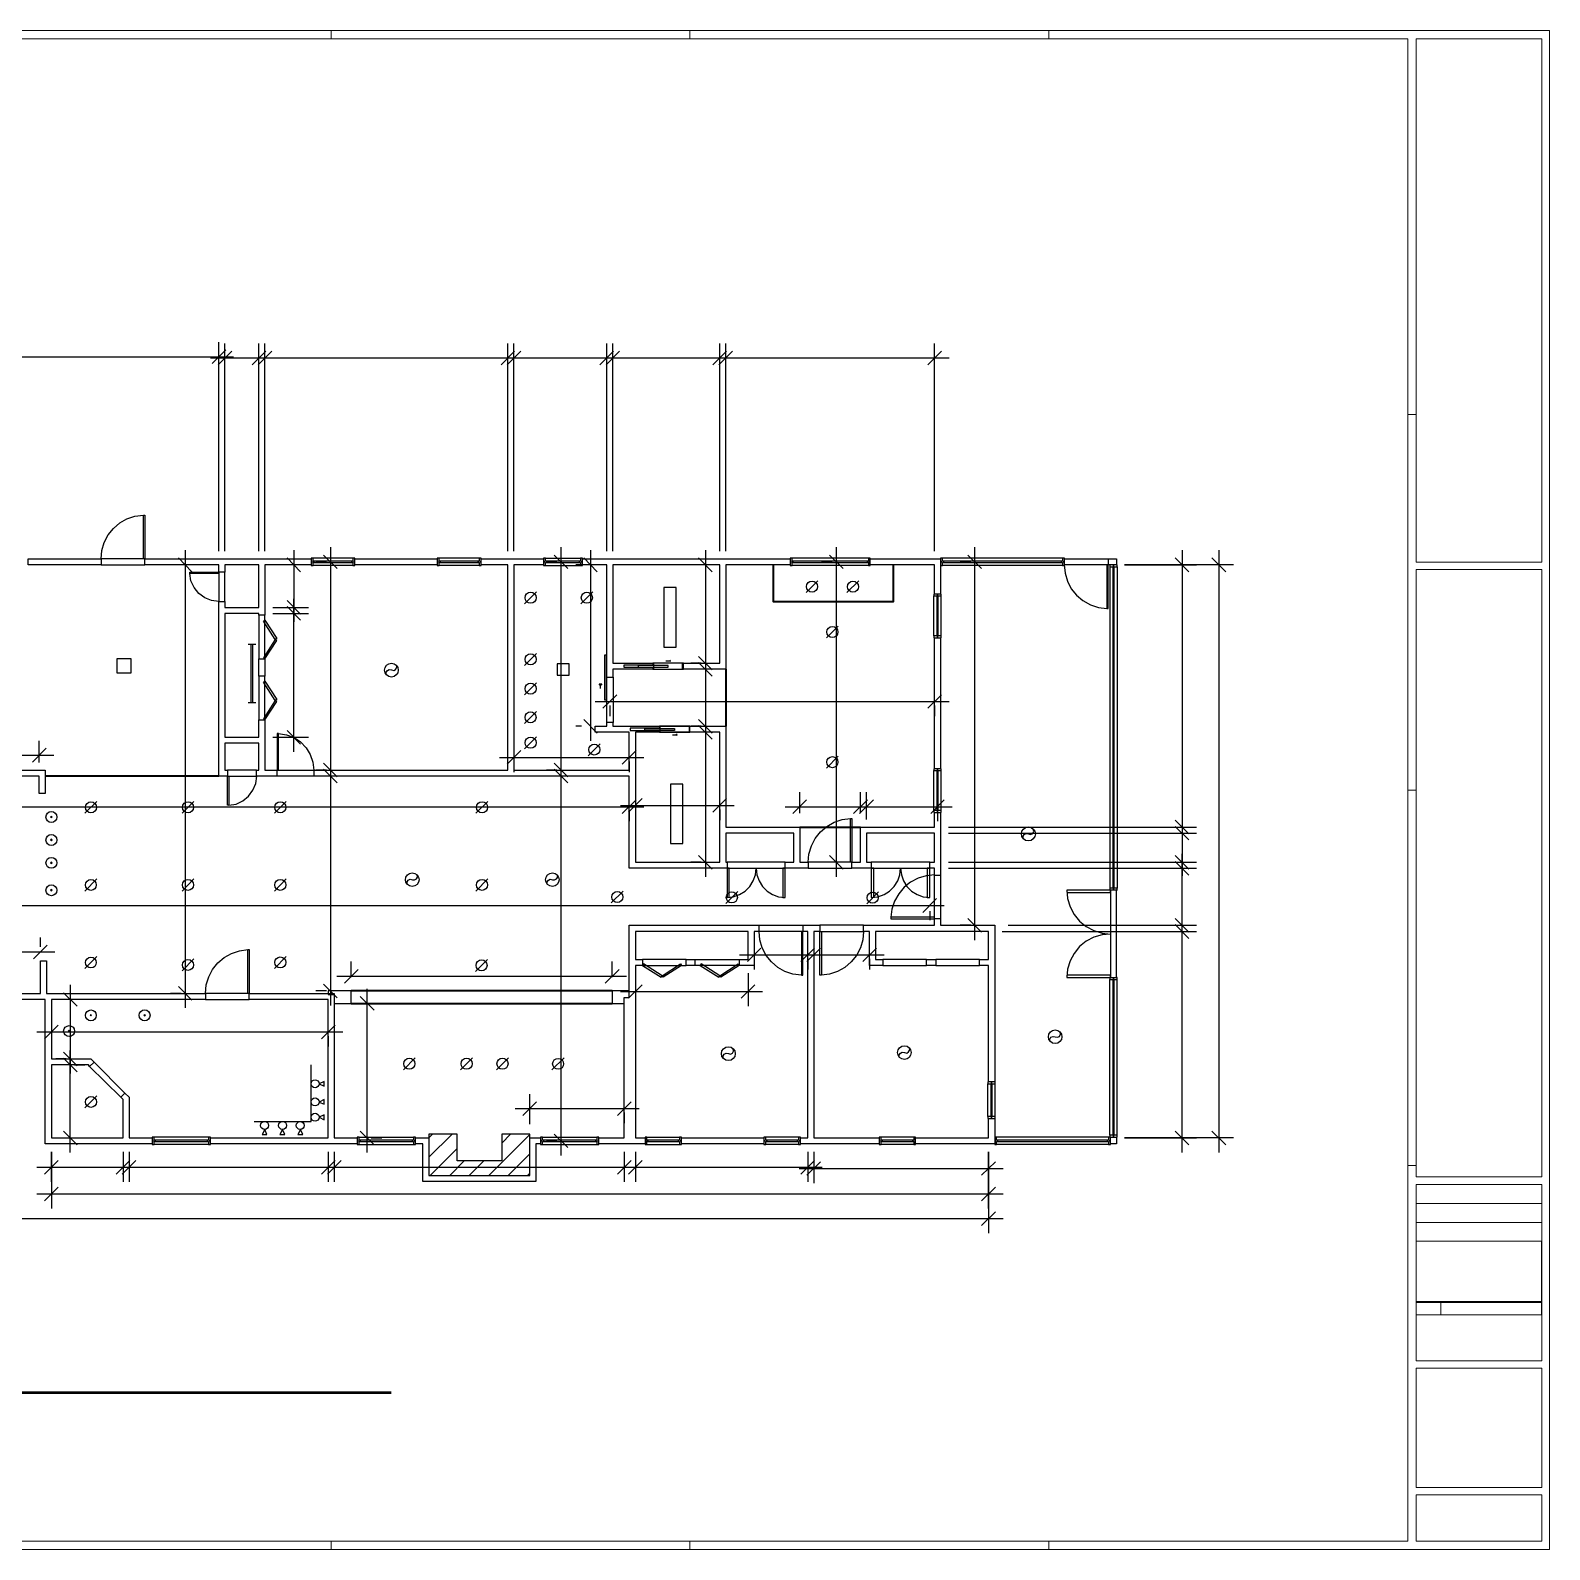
# Model space of a CAD drawing. Header units: inches. Extents: x -625442 to 34963, y -27993 to 66986.
# Drawn here: x 426 to 1652, y 5987 to 7212 of the extents above; entities that cross this region are included whole.
import ezdxf

# ---------------------------------------------------------------- set-up
doc = ezdxf.new("R2010")
doc.units = ezdxf.units.IN
doc.header["$LTSCALE"] = 0.5
doc.header["$MEASUREMENT"] = 0
doc.layers.add('P-PATTERN', color=147, linetype='Continuous')

msp = doc.modelspace()

# ---------------------------------------------------------------- linework, layer by layer
at = {"layer": 'P-PATTERN', "color": 7, "lineweight": 9}
for points in [[(-206.51056, 7212.40315), (-206.51056, 5986.51567), (1652.27606, 5986.51567), (1652.27606, 7212.40315)], [(-199.85876, 7205.55571), (-199.85876, 5993.36311), (1537.82598, 5993.36311), (1537.82598, 7205.55571)], [(1646.01554, 7205.55571), (1646.01554, 6783.3621), (1544.47778, 6783.3621), (1544.47778, 7205.55571)], [(1646.01554, 6777.49286), (1646.01554, 6287.21613), (1544.47778, 6287.21613), (1544.47778, 6777.49286)], [(1544.47778, 6281.15125), (1544.47778, 6138.92013), (1646.01554, 6138.92013), (1646.01554, 6281.15125)], [(1646.01554, 6133.0509), (1646.01554, 6036.59981), (1544.47778, 6036.59981), (1544.47778, 6133.0509)], [(1646.01554, 6030.73057), (1646.01554, 5993.36311), (1544.47778, 5993.36311), (1544.47778, 6030.73057)]]:
    msp.add_lwpolyline(points, close=True, dxfattribs=at)
for points in [[(668.98361, 7212.40315), (668.98361, 7205.55571)], [(958.53252, 7212.40315), (958.53252, 7205.55571)], [(1248.27707, 7212.40315), (1248.27707, 7205.55571)], [(1537.82598, 6902.50756), (1544.47778, 6902.50756)], [(1537.82598, 6599.45941), (1544.47778, 6599.45941)], [(1537.82598, 6296.41126), (1544.47778, 6296.41126)], [(1646.01554, 6265.6956), (1544.47778, 6265.6956)], [(1646.01554, 6250.43559), (1544.47778, 6250.43559)], [(1646.01554, 6235.37122), (1544.47778, 6235.37122), (1544.47778, 6186.46093), (1544.47778, 6175.89631), (1564.43318, 6175.89631), (1645.8199, 6175.89631), (1645.8199, 6186.46093), (1645.8199, 6235.37122), (1544.47778, 6235.37122)], [(1564.43318, 6186.46093), (1564.43318, 6175.89631)], [(668.98361, 5993.36311), (668.98361, 5986.51567)], [(958.53252, 5993.36311), (958.53252, 5986.51567)], [(1248.27707, 5993.36311), (1248.27707, 5986.51567)]]:
    msp.add_lwpolyline(points, dxfattribs=at)
at = {"layer": 'P-PATTERN', "color": 7, "lineweight": 25}
for points in [[(572.9238, 6943.59221), (583.87971, 6954.54811)], [(588.77074, 6953.5699), (577.81483, 6942.41836)], [(578.40175, 6792.16595), (578.40175, 6960.80863)], [(583.29278, 6792.16595), (583.29278, 6959.83042)], [(605.20459, 6942.41836), (616.1605, 6953.5699)], [(621.24717, 6953.5699), (610.09562, 6942.41836)], [(610.68255, 6792.16595), (610.68255, 6959.83042)], [(615.57357, 6792.16595), (615.57357, 6959.83042)], [(806.12806, 6942.41836), (817.08396, 6953.5699)], [(821.97499, 6953.5699), (811.01909, 6942.41836)], [(811.60601, 6792.16595), (811.60601, 6959.83042)], [(816.49704, 6792.16595), (816.49704, 6959.83042)], [(885.94965, 6942.41836), (896.90556, 6953.5699)], [(901.79658, 6953.5699), (890.84068, 6942.41836)], [(891.4276, 6792.16595), (891.4276, 6959.83042)], [(896.31863, 6792.16595), (896.31863, 6959.83042)], [(976.92279, 6942.41836), (988.07433, 6953.5699)], [(992.96536, 6953.5699), (981.81382, 6942.41836)], [(982.59638, 6792.16595), (982.59638, 6959.83042)], [(987.48741, 6792.16595), (987.48741, 6959.83042)], [(1150.45649, 6942.41836), (1161.4124, 6953.5699)], [(1155.93445, 6792.16595), (1155.93445, 6959.83042)], [(289.43977, 6949.07016), (590.14022, 6949.07016)], [(571.55431, 6948.09195), (622.42101, 6948.09195)], [(603.8351, 6948.09195), (823.34448, 6948.09195)], [(804.75857, 6948.09195), (903.16607, 6948.09195)], [(884.58016, 6948.09195), (994.33485, 6948.09195)], [(975.5533, 6948.09195), (1167.67292, 6948.09195)], [(483.32015, 6781.21005), (424.62781, 6781.21005), (424.62781, 6786.10107), (483.32015, 6786.10107), (483.90708, 6792.75287), (485.86349, 6799.20903), (488.99375, 6805.27391), (493.29785, 6810.55622), (498.38452, 6815.05597), (504.25376, 6818.38187), (510.70991, 6820.53392), (517.55736, 6821.31648)], [(551.20763, 6792.94852), (551.20763, 6423.57801)], [(638.85487, 6792.94852), (638.85487, 6735.03873)], [(668.39669, 6795.29621), (668.39669, 6603.76352)], [(854.45143, 6795.29621), (854.45143, 6603.76352)], [(878.31965, 6792.94852), (878.31965, 6639.17457)], [(971.05355, 6792.94852), (971.05355, 6690.04127)], [(1076.50414, 6795.29621), (1076.50414, 6529.41988)], [(1188.21524, 6795.29621), (1188.21524, 6478.35754)], [(1355.68407, 6792.94852), (1355.68407, 6557.78785)], [(1385.42152, 6792.94852), (1385.42152, 6306.97588)], [(518.7312, 6786.10107), (652.94103, 6786.10107), (652.94103, 6781.21005), (615.57357, 6781.21005), (615.57357, 6740.51669)], [(578.40175, 6775.34081), (578.40175, 6781.21005), (518.7312, 6781.21005)], [(548.07738, 6781.21005), (539.46916, 6781.21005)], [(556.68559, 6775.53645), (545.72968, 6786.688)], [(583.29278, 6751.66823), (583.29278, 6746.7772), (610.68255, 6746.7772), (610.68255, 6781.21005), (583.29278, 6781.21005), (583.29278, 6775.34081)], [(626.52948, 6645.0438), (632.98564, 6644.0656), (639.05051, 6641.7179), (644.33282, 6638.19636), (648.83257, 6633.50097), (652.15847, 6628.02302), (654.11488, 6621.95815), (654.89745, 6615.50199), (811.60601, 6615.50199), (811.60601, 6781.21005), (790.08548, 6781.21005), (790.08548, 6786.10107), (840.36526, 6786.10107), (840.36526, 6781.21005), (816.49704, 6781.21005), (816.49704, 6615.50199), (909.42659, 6615.50199), (909.42659, 6646.02201), (882.03683, 6646.02201), (882.03683, 6650.91304), (891.4276, 6650.91304), (891.4276, 6654.04329)], [(635.52897, 6781.21005), (627.1164, 6781.21005)], [(644.33282, 6775.53645), (633.37692, 6786.688)], [(653.7236, 6782.97082), (653.7236, 6784.14466)], [(686.59131, 6786.49236), (686.59131, 6784.14466), (685.80875, 6784.14466), (685.80875, 6782.97082), (686.59131, 6782.97082), (686.59131, 6780.62312), (688.15644, 6780.62312), (688.15644, 6786.49236), (686.59131, 6786.49236), (654.50616, 6786.49236)], [(686.59131, 6780.62312), (654.50616, 6780.62312)], [(665.26643, 6783.55774), (656.65822, 6783.55774)], [(673.87464, 6778.07979), (662.91873, 6789.03569)], [(687.37388, 6784.14466), (687.37388, 6782.97082)], [(755.457, 6782.97082), (755.457, 6784.14466)], [(788.52036, 6786.49236), (788.52036, 6784.14466), (787.73779, 6784.14466), (787.73779, 6782.97082), (788.52036, 6782.97082), (788.52036, 6780.62312), (790.08548, 6780.62312), (790.08548, 6786.49236), (788.52036, 6786.49236), (756.23956, 6786.49236)], [(788.52036, 6780.62312), (756.23956, 6780.62312)], [(789.30292, 6784.14466), (789.30292, 6782.97082)], [(841.93039, 6780.62312), (841.93039, 6782.97082), (842.71296, 6782.97082), (842.71296, 6784.14466), (841.93039, 6784.14466), (841.93039, 6786.49236), (840.36526, 6786.49236), (840.36526, 6780.62312), (841.93039, 6780.62312), (870.29836, 6780.62312)], [(841.14783, 6782.97082), (841.14783, 6784.14466)], [(841.93039, 6786.49236), (870.29836, 6786.49236)], [(851.12553, 6783.55774), (842.71296, 6783.55774)], [(859.92938, 6778.07979), (848.97347, 6789.03569)], [(874.99375, 6781.21005), (866.58118, 6781.21005)], [(871.08092, 6784.14466), (871.08092, 6782.97082)], [(891.4276, 6690.43255), (891.4276, 6781.21005), (871.86349, 6781.21005), (871.86349, 6786.10107), (1039.33232, 6786.10107), (1039.33232, 6781.21005), (987.48741, 6781.21005), (987.48741, 6696.88871), (953.25021, 6696.88871), (953.25021, 6701.77974), (982.59638, 6701.77974), (982.59638, 6781.21005), (896.31863, 6781.21005), (896.31863, 6701.77974), (928.59942, 6701.77974), (928.59942, 6700.21461), (905.12248, 6700.21461), (905.12248, 6698.45384), (928.59942, 6698.45384), (928.59942, 6696.88871), (896.31863, 6696.88871), (896.31863, 6690.43255)], [(883.7976, 6775.53645), (872.84169, 6786.688)], [(967.72765, 6781.21005), (959.31508, 6781.21005)], [(976.53151, 6775.53645), (965.5756, 6786.688)], [(1040.11488, 6782.97082), (1040.11488, 6784.14466)], [(1102.52441, 6786.49236), (1102.52441, 6784.14466), (1101.74185, 6784.14466), (1101.74185, 6782.97082), (1102.52441, 6782.97082), (1102.52441, 6780.62312), (1103.8939, 6780.62312), (1103.8939, 6786.49236), (1102.52441, 6786.49236), (1040.89745, 6786.49236)], [(1102.52441, 6780.62312), (1040.89745, 6780.62312)], [(1073.37388, 6783.55774), (1064.76567, 6783.55774)], [(1082.17773, 6778.07979), (1071.02618, 6789.03569)], [(1103.11133, 6784.14466), (1103.11133, 6782.97082)], [(1161.60804, 6782.97082), (1161.60804, 6784.14466)], [(1260.79811, 6786.10107), (1260.79811, 6786.49236), (1259.23298, 6786.49236), (1162.3906, 6786.49236)], [(1259.23298, 6780.62312), (1162.3906, 6780.62312)], [(1185.08498, 6783.55774), (1176.47677, 6783.55774)], [(1193.69319, 6778.07979), (1182.73728, 6789.03569)], [(1259.23298, 6786.49236), (1259.23298, 6784.14466), (1258.45041, 6784.14466), (1258.45041, 6782.97082), (1259.23298, 6782.97082), (1259.23298, 6780.62312), (1260.79811, 6780.62312), (1260.79811, 6781.21005)], [(1260.01554, 6784.14466), (1260.01554, 6782.97082)], [(1260.60246, 6781.21005), (1261.38503, 6774.36261), (1263.1458, 6767.90645), (1266.27606, 6761.84157), (1270.58016, 6756.55926), (1275.66683, 6752.25515), (1281.73171, 6748.92926), (1288.18787, 6746.7772), (1294.83967, 6745.799)], [(1296.01351, 6786.10107), (1302.86095, 6786.10107), (1302.86095, 6781.21005), (1296.01351, 6781.21005)], [(1297.383, 6779.64492), (1299.7307, 6779.64492), (1299.7307, 6778.86235), (1300.90454, 6778.86235), (1300.90454, 6779.64492), (1303.25224, 6779.64492), (1303.25224, 6781.21005), (1297.383, 6781.21005), (1297.383, 6779.64492), (1297.383, 6520.22474)], [(1299.7307, 6780.42748), (1300.90454, 6780.42748)], [(1397.15999, 6781.21005), (1309.12147, 6781.21005), (1367.42254, 6781.21005)], [(1361.16202, 6775.53645), (1350.20611, 6786.688)], [(1390.89947, 6775.53645), (1379.74793, 6786.688)], [(585.24919, 6610.61096), (578.40175, 6610.61096), (578.40175, 6751.66823), (572.53252, 6752.4508), (567.05457, 6754.60285), (562.16354, 6758.12439), (558.44636, 6762.81978), (555.90302, 6768.29773), (554.92482, 6774.16696)], [(1052.24463, 6758.71131), (1061.83105, 6768.29773)], [(1085.11235, 6758.71131), (1094.89441, 6768.29773)], [(1303.25224, 6779.64492), (1303.25224, 6520.22474)], [(825.10525, 6749.71182), (834.69167, 6759.49388)], [(870.494, 6749.71182), (880.08042, 6759.49388)], [(1161.21676, 6723.88719), (1158.86906, 6723.88719), (1158.86906, 6724.66975), (1157.69522, 6724.66975), (1157.69522, 6723.88719), (1155.34752, 6723.88719), (1155.34752, 6722.32206), (1161.21676, 6722.32206), (1161.21676, 6723.88719), (1161.21676, 6756.16798)], [(1155.34752, 6723.88719), (1155.34752, 6756.16798)], [(1157.69522, 6756.95054), (1158.86906, 6756.95054)], [(621.83409, 6746.7772), (650.59334, 6746.7772)], [(633.37692, 6752.4508), (644.33282, 6741.29925)], [(644.33282, 6736.40822), (633.37692, 6747.55977)], [(638.85487, 6630.37071), (638.85487, 6753.62464)], [(610.68255, 6740.51669), (610.68255, 6741.88617), (583.29278, 6741.88617), (583.29278, 6642.10918), (610.68255, 6642.10918), (610.68255, 6655.99971)], [(621.83409, 6741.88617), (650.59334, 6741.88617)], [(1068.67849, 6722.12642), (1078.26491, 6731.71283)], [(1158.86906, 6723.10462), (1157.69522, 6723.10462)], [(602.07433, 6717.23539), (608.33485, 6717.23539)], [(604.42203, 6670.08587), (604.42203, 6717.23539)], [(605.79152, 6670.08587), (605.79152, 6717.23539)], [(825.10525, 6700.01897), (834.69167, 6709.60538)], [(965.5756, 6707.25769), (976.53151, 6696.30178)], [(971.05355, 6708.62718), (971.05355, 6639.17457)], [(610.68255, 6691.21511), (610.68255, 6705.30128)], [(615.57357, 6705.30128), (615.57357, 6691.21511)], [(713.39415, 6692.78024), (713.39415, 6694.54101), (714.37236, 6695.9105), (715.93749, 6696.69307), (717.69826, 6696.30178), (719.45903, 6695.9105), (721.02416, 6696.69307), (722.00236, 6698.45384), (721.61108, 6700.21461)], [(953.25021, 6701.77974), (928.59942, 6701.77974)], [(928.59942, 6696.88871), (953.25021, 6696.88871)], [(939.16405, 6703.73615), (942.88123, 6703.73615)], [(942.2943, 6704.32307), (942.88123, 6703.73615), (942.2943, 6703.14922)], [(967.72765, 6701.77974), (959.31508, 6701.77974)], [(967.72765, 6696.88871), (959.31508, 6696.88871)], [(976.53151, 6691.41076), (965.5756, 6702.36666)], [(825.10525, 6676.34639), (834.69167, 6685.9328)], [(885.36273, 6684.17203), (886.34093, 6685.34588), (887.51478, 6684.17203)], [(886.34093, 6681.43306), (886.34093, 6685.34588)], [(301.17824, 6673.80305), (301.17824, 6615.50199), (438.32269, 6615.50199), (438.32269, 6596.5248), (433.43166, 6596.5248), (433.43166, 6610.61096), (301.17824, 6610.61096), (301.17824, 6502.03012)], [(602.07433, 6670.08587), (608.33485, 6670.08587)], [(882.03683, 6670.86843), (1167.67292, 6670.86843)], [(899.44889, 6676.34639), (888.29734, 6665.39048)], [(1150.45649, 6665.39048), (1161.4124, 6676.34639)], [(825.10525, 6653.06509), (834.69167, 6662.84715)], [(893.7753, 6667.54253), (893.7753, 6659.12996)], [(971.05355, 6657.76048), (971.05355, 6529.41988)], [(1155.93445, 6667.54253), (1155.93445, 6659.12996)], [(615.57357, 6655.99971), (615.57357, 6615.50199), (625.35563, 6615.50199)], [(633.37692, 6647.58714), (644.33282, 6636.43559)], [(871.08092, 6650.91304), (866.58118, 6650.91304)], [(872.84169, 6656.39099), (883.7976, 6645.43508)], [(896.31863, 6654.04329), (896.31863, 6650.91304), (933.88173, 6650.91304), (933.88173, 6649.34791), (910.4048, 6649.34791), (910.4048, 6647.3915), (933.88173, 6647.3915), (933.88173, 6646.02201), (914.51326, 6646.02201), (914.51326, 6541.15835), (982.59638, 6541.15835), (982.59638, 6646.02201), (958.53252, 6646.02201), (958.53252, 6650.91304), (987.48741, 6650.91304), (987.48741, 6569.52632), (1047.15796, 6569.52632), (1047.15796, 6541.15835), (1054.0054, 6541.15835), (1054.59233, 6547.81015), (1056.54874, 6554.46195), (1059.679, 6560.33118), (1063.9831, 6565.61349), (1069.06977, 6570.11324), (1074.93901, 6573.43914), (1081.39517, 6575.59119), (1088.04696, 6576.37376)], [(958.53252, 6650.91304), (933.88173, 6650.91304)], [(933.88173, 6646.02201), (958.53252, 6646.02201)], [(967.72765, 6650.91304), (959.31508, 6650.91304)], [(967.72765, 6646.02201), (959.31508, 6646.02201)], [(965.5756, 6656.39099), (976.53151, 6645.43508)], [(976.53151, 6640.34841), (965.5756, 6651.49996)], [(427.95371, 6621.95815), (438.90961, 6633.10969)], [(433.43166, 6621.7625), (433.43166, 6639.17457)], [(608.72613, 6615.50199), (610.68255, 6615.50199), (610.68255, 6637.21816), (583.29278, 6637.21816), (583.29278, 6615.50199), (585.24919, 6615.50199)], [(621.83409, 6642.10918), (650.59334, 6642.10918)], [(825.10525, 6632.71841), (834.69167, 6642.30483)], [(876.36323, 6627.04482), (886.14529, 6636.82687)], [(944.44636, 6644.0656), (948.16354, 6644.0656)], [(947.57662, 6643.47867), (948.16354, 6644.0656), (947.57662, 6644.65252)], [(289.43977, 6627.4361), (445.17013, 6627.4361)], [(662.91873, 6621.17558), (673.87464, 6610.02403)], [(668.39669, 6622.34943), (668.39669, 6425.53443)], [(804.75857, 6625.67533), (921.3607, 6625.67533)], [(821.97499, 6631.34892), (811.01909, 6620.19737)], [(816.49704, 6622.54507), (816.49704, 6613.93686)], [(848.97347, 6621.17558), (859.92938, 6610.02403)], [(854.45143, 6622.34943), (854.45143, 6304.62819)], [(903.94864, 6620.19737), (915.10018, 6631.34892)], [(909.42659, 6622.54507), (909.42659, 6613.93686)], [(1068.67849, 6617.06712), (1078.26491, 6626.65353)], [(586.42304, 6587.13402), (592.29228, 6588.11223), (597.77023, 6590.65556), (602.26998, 6594.37274), (605.79152, 6599.26377), (608.13921, 6604.74172), (608.92177, 6610.61096)], [(625.35563, 6610.61096), (608.72613, 6610.61096)], [(988.46562, 6536.26732), (909.42659, 6536.26732), (909.42659, 6610.61096), (654.89745, 6610.61096)], [(665.26643, 6615.50199), (656.65822, 6615.50199)], [(665.26643, 6610.61096), (656.65822, 6610.61096)], [(673.87464, 6605.13301), (662.91873, 6616.28455)], [(851.12553, 6615.50199), (842.71296, 6615.50199)], [(851.12553, 6610.61096), (842.71296, 6610.61096)], [(859.92938, 6605.13301), (848.97347, 6616.28455)], [(1161.21676, 6582.82991), (1158.86906, 6582.82991), (1158.86906, 6583.61248), (1157.69522, 6583.61248), (1157.69522, 6582.82991), (1155.34752, 6582.82991), (1155.34752, 6581.26478), (1161.21676, 6581.26478), (1161.21676, 6582.82991), (1161.21676, 6615.1107)], [(1155.34752, 6582.82991), (1155.34752, 6615.1107)], [(1157.69522, 6615.69763), (1158.86906, 6615.69763)], [(1047.15796, 6580.67786), (1047.15796, 6597.69864)], [(1096.06825, 6580.67786), (1096.06825, 6597.69864)], [(1100.95928, 6575.78683), (1100.95928, 6597.69864)], [(289.43977, 6585.96017), (921.3607, 6585.96017)], [(470.2122, 6580.67786), (479.99425, 6590.26428)], [(548.6643, 6580.67786), (558.25072, 6590.26428)], [(623.20358, 6580.67786), (632.79, 6590.26428)], [(785.78138, 6580.67786), (795.56344, 6590.26428)], [(902.57915, 6586.93838), (994.33485, 6586.93838)], [(903.94864, 6580.48222), (915.10018, 6591.63377)], [(919.99121, 6592.61197), (908.83967, 6581.46043)], [(914.51326, 6583.80812), (914.51326, 6575.19991)], [(976.92279, 6581.46043), (988.07433, 6592.61197)], [(982.59638, 6583.80812), (982.59638, 6575.19991)], [(1035.41949, 6585.96017), (1107.80672, 6585.96017)], [(1052.63592, 6591.63377), (1041.68001, 6580.48222)], [(1089.22081, 6585.96017), (1170.02061, 6585.96017)], [(1090.5903, 6580.48222), (1101.74185, 6591.63377)], [(1106.63287, 6591.63377), (1095.48133, 6580.48222)], [(1152.80419, 6580.48222), (1163.76009, 6591.63377)], [(909.42659, 6582.82991), (909.42659, 6574.2217)], [(1089.22081, 6541.15835), (1096.06825, 6541.15835), (1096.06825, 6569.52632), (1155.93445, 6569.52632), (1155.93445, 6581.26478), (1160.82547, 6581.26478), (1160.82547, 6530.78937)], [(1158.86906, 6582.04735), (1157.69522, 6582.04735)], [(1158.28214, 6582.82991), (1158.28214, 6574.2217)], [(1350.20611, 6575.00427), (1361.16202, 6564.04836)], [(1355.68407, 6575.59119), (1355.68407, 6564.63529), (1355.68407, 6541.15835), (1355.68407, 6530.20244)], [(1035.41949, 6541.15835), (1042.26693, 6541.15835), (1042.26693, 6564.63529), (987.48741, 6564.63529), (987.48741, 6541.15835), (988.46562, 6541.15835)], [(1152.02162, 6541.15835), (1155.93445, 6541.15835), (1155.93445, 6564.63529), (1100.95928, 6564.63529), (1100.95928, 6541.15835), (1104.8721, 6541.15835)], [(1167.08599, 6569.52632), (1367.42254, 6569.52632)], [(1167.08599, 6564.63529), (1367.42254, 6564.63529)], [(1227.34347, 6560.52682), (1227.34347, 6562.28759), (1228.32167, 6563.65708), (1229.8868, 6564.43965), (1231.64757, 6564.04836), (1233.40834, 6563.65708), (1235.16911, 6564.43965), (1235.95168, 6566.20042), (1235.5604, 6567.96119)], [(1350.20611, 6570.11324), (1361.16202, 6559.15733)], [(1355.68407, 6478.35754), (1355.68407, 6548.00579)], [(967.72765, 6541.15835), (959.31508, 6541.15835)], [(965.5756, 6546.6363), (976.53151, 6535.6804)], [(990.22639, 6512.79038), (990.22639, 6536.26732), (988.46562, 6536.26732), (988.46562, 6512.79038), (993.55229, 6513.3773), (998.63896, 6515.13807), (1003.1387, 6517.87705), (1006.85589, 6521.59423), (1009.59486, 6526.09398), (1011.35563, 6530.98501), (1011.94256, 6536.26732), (1012.52948, 6530.98501), (1014.29025, 6526.09398), (1017.02923, 6521.59423), (1020.74641, 6517.87705), (1025.24615, 6515.13807), (1030.13718, 6513.3773), (1035.41949, 6512.79038)], [(1054.0054, 6536.26732), (1035.41949, 6536.26732)], [(1073.37388, 6541.15835), (1064.76567, 6541.15835)], [(1071.02618, 6546.6363), (1082.17773, 6535.6804)], [(1104.8721, 6536.26732), (1089.22081, 6536.26732)], [(1106.82852, 6512.79038), (1106.82852, 6536.26732), (1104.8721, 6536.26732), (1104.8721, 6512.79038), (1110.15442, 6513.3773), (1115.24109, 6515.13807), (1119.54519, 6517.87705), (1123.26237, 6521.59423), (1126.19699, 6526.09398), (1127.95776, 6530.98501), (1128.54468, 6536.26732), (1129.13161, 6530.98501), (1130.89238, 6526.09398), (1133.63135, 6521.59423), (1137.34854, 6517.87705), (1141.84828, 6515.13807), (1146.73931, 6513.3773), (1152.02162, 6512.79038)], [(1155.93445, 6530.78937), (1155.93445, 6536.26732), (1152.02162, 6536.26732)], [(1167.08599, 6541.15835), (1367.42254, 6541.15835)], [(1167.08599, 6536.26732), (1367.42254, 6536.26732)], [(1361.16202, 6535.6804), (1350.20611, 6546.6363)], [(1361.16202, 6530.78937), (1350.20611, 6541.74527)], [(470.2122, 6517.87705), (479.99425, 6527.65911)], [(548.6643, 6517.87705), (558.25072, 6527.65911)], [(623.20358, 6517.87705), (632.79, 6527.65911)], [(730.21929, 6523.55064), (730.21929, 6525.31141), (731.1975, 6526.6809), (732.76263, 6527.46347), (734.5234, 6527.07218), (736.28417, 6526.87654), (737.8493, 6527.65911), (738.63186, 6529.22424), (738.43622, 6530.98501)], [(785.78138, 6517.87705), (795.56344, 6527.65911)], [(843.29988, 6523.55064), (843.29988, 6525.31141), (844.27808, 6526.6809), (845.84321, 6527.46347), (847.60398, 6527.07218), (849.36476, 6526.87654), (850.92988, 6527.65911), (851.90809, 6529.22424), (851.51681, 6530.98501)], [(1155.93445, 6530.98501), (1149.08701, 6530.20244), (1142.63085, 6528.24603), (1136.56597, 6525.11577), (1131.28366, 6521.00731), (1126.97955, 6515.725), (1123.65366, 6509.85576), (1121.5016, 6503.3996), (1120.5234, 6496.74781)], [(894.94914, 6508.29063), (904.7312, 6517.87705)], [(987.48741, 6507.89935), (997.07383, 6517.68141)], [(1101.15492, 6507.70371), (1110.74134, 6517.29013)], [(1146.54367, 6500.66063), (1157.49958, 6511.81217)], [(1262.75452, 6516.7032), (1297.96992, 6516.7032), (1297.96992, 6518.65962), (1262.75452, 6518.65962), (1263.34144, 6511.81217), (1265.29785, 6505.16038), (1268.62375, 6499.0955), (1272.92786, 6493.61755), (1278.40581, 6489.31344), (1284.47069, 6485.98754), (1291.12248, 6484.03113), (1297.96992, 6483.24857), (1291.12248, 6482.66164), (1284.47069, 6480.70523), (1278.40581, 6477.37933), (1272.92786, 6473.07523), (1268.62375, 6467.59727), (1265.29785, 6461.5324), (1263.34144, 6454.8806), (1262.75452, 6448.03316)], [(1302.86095, 6518.65962), (1303.25224, 6518.65962), (1303.25224, 6520.22474), (1300.90454, 6520.22474), (1300.90454, 6521.00731), (1299.7307, 6521.00731), (1299.7307, 6520.22474), (1297.383, 6520.22474), (1297.383, 6518.65962), (1297.96992, 6518.65962)], [(1300.90454, 6519.44218), (1299.7307, 6519.44218)], [(289.43977, 6506.13858), (1163.76009, 6506.13858)], [(1152.02162, 6501.63883), (1152.02162, 6494.40011)], [(920.38249, 6457.81522), (914.51326, 6457.81522), (914.51326, 6318.71435), (922.33891, 6318.71435), (922.33891, 6313.82333), (884.97145, 6313.82333), (884.97145, 6318.71435), (905.51377, 6318.71435), (905.51377, 6431.99058), (909.42659, 6431.99058), (909.42659, 6490.29165), (1014.29025, 6490.29165)], [(1049.7013, 6490.29165), (1063.39618, 6490.29165)], [(1098.61159, 6490.29165), (1155.93445, 6490.29165), (1155.93445, 6495.57396)], [(1160.82547, 6495.57396), (1160.82547, 6490.29165), (1204.45345, 6490.29165), (1204.45345, 6363.90746), (1199.56242, 6363.90746), (1199.56242, 6457.81522), (1192.12806, 6457.81522)], [(1185.08498, 6490.29165), (1176.47677, 6490.29165)], [(1182.73728, 6495.7696), (1193.69319, 6484.61805)], [(1215.40936, 6490.29165), (1367.42254, 6490.29165)], [(1350.20611, 6495.7696), (1361.16202, 6484.61805)], [(1361.16202, 6479.72703), (1350.20611, 6490.87857)], [(1355.68407, 6306.97588), (1355.68407, 6497.13909)], [(428.93191, 6463.29317), (439.88782, 6474.24907)], [(434.40986, 6472.87958), (434.40986, 6480.50959)], [(998.24767, 6462.70624), (1005.4864, 6462.70624), (1005.4864, 6485.20498), (914.51326, 6485.20498), (914.51326, 6462.70624), (920.38249, 6462.70624)], [(1048.52745, 6449.98957), (1041.68001, 6450.77213), (1035.22385, 6452.92419), (1029.35462, 6456.25009), (1024.26795, 6460.74983), (1019.96384, 6466.03214), (1016.83358, 6472.09702), (1014.87717, 6478.55318), (1014.29025, 6485.20498), (1010.37743, 6485.20498), (1010.37743, 6457.81522), (998.24767, 6457.81522)], [(1063.39618, 6485.20498), (1058.50515, 6485.20498), (1058.50515, 6318.71435), (1111.32826, 6318.71435), (1111.32826, 6313.82333), (1047.74489, 6313.82333), (1047.74489, 6318.71435), (1053.61412, 6318.71435), (1053.61412, 6485.20498), (1049.7013, 6485.20498)], [(1114.26288, 6457.81522), (1103.50262, 6457.81522), (1103.50262, 6485.20498), (1098.61159, 6485.20498), (1098.02466, 6478.55318), (1096.06825, 6472.09702), (1092.93799, 6466.03214), (1088.63389, 6460.74983), (1083.54722, 6456.25009), (1077.67798, 6452.92419), (1071.22183, 6450.77213), (1064.57003, 6449.98957)], [(1192.12806, 6462.70624), (1199.56242, 6462.70624), (1199.56242, 6485.20498), (1108.39365, 6485.20498), (1108.39365, 6462.70624), (1114.26288, 6462.70624)], [(1210.51833, 6485.20498), (1367.42254, 6485.20498)], [(289.43977, 6468.77112), (446.14833, 6468.77112)], [(502.49299, 6354.90797), (506.01453, 6351.58207), (506.01453, 6318.71435), (524.60044, 6318.71435), (524.60044, 6313.82333), (438.32269, 6313.82333), (438.32269, 6430.42545), (367.89187, 6430.42545), (367.89187, 6435.31648), (434.40986, 6435.31648), (434.40986, 6461.72804), (439.30089, 6461.72804), (439.30089, 6435.31648), (567.64149, 6435.31648), (568.22841, 6442.16392), (570.18483, 6448.62008), (573.31508, 6454.68496), (577.42355, 6459.96727), (582.70586, 6464.27137), (588.57509, 6467.59727), (595.03125, 6469.74933), (601.68305, 6470.72753)], [(470.2122, 6455.46752), (479.99425, 6465.05394)], [(548.6643, 6453.51111), (558.25072, 6463.09753)], [(623.20358, 6455.46752), (632.79, 6465.05394)], [(685.22183, 6448.42444), (685.22183, 6460.94547)], [(785.3901, 6452.92419), (795.17215, 6462.70624)], [(895.73171, 6448.42444), (895.73171, 6460.94547)], [(955.5979, 6462.70624), (962.83663, 6462.70624)], [(998.63896, 6466.42343), (1065.35259, 6466.42343)], [(1015.85538, 6471.90138), (1004.89947, 6460.94547)], [(1010.37743, 6463.29317), (1010.37743, 6454.68496)], [(1046.76668, 6466.42343), (1115.24109, 6466.42343)], [(1047.94053, 6460.94547), (1059.09207, 6471.90138)], [(1063.9831, 6471.90138), (1052.83156, 6460.94547)], [(1053.61412, 6463.29317), (1053.61412, 6454.68496)], [(1058.50515, 6463.29317), (1058.50515, 6454.68496)], [(1098.02466, 6460.94547), (1108.98057, 6471.90138)], [(1103.50262, 6463.29317), (1103.50262, 6454.68496)], [(1149.47829, 6462.70624), (1156.91265, 6462.70624)], [(673.48336, 6449.207), (907.47018, 6449.207)], [(690.69978, 6454.68496), (679.74387, 6443.53341)], [(890.25376, 6443.53341), (901.4053, 6454.68496)], [(962.83663, 6457.81522), (955.5979, 6457.81522)], [(1005.4864, 6451.75034), (1005.4864, 6425.14314)], [(1156.91265, 6457.81522), (1149.47829, 6457.81522)], [(458.47373, 6442.16392), (458.47373, 6370.7549)], [(545.72968, 6440.79444), (556.68559, 6429.83853)], [(665.26643, 6437.27289), (656.65822, 6437.27289)], [(662.91873, 6442.75085), (673.87464, 6431.79494)], [(698.13414, 6306.97588), (698.13414, 6439.03366)], [(902.57915, 6436.88161), (1017.22487, 6436.88161)], [(919.99121, 6442.35956), (908.83967, 6431.40366)], [(1000.00844, 6431.40366), (1010.96435, 6442.35956)], [(1297.96992, 6448.03316), (1297.383, 6448.03316), (1297.383, 6446.46803), (1299.7307, 6446.46803), (1299.7307, 6445.68546), (1300.90454, 6445.68546), (1300.90454, 6446.46803), (1303.25224, 6446.46803), (1303.25224, 6448.03316), (1302.86095, 6448.03316)], [(1303.25224, 6320.86641), (1300.90454, 6320.86641), (1300.90454, 6321.64897), (1299.7307, 6321.64897), (1299.7307, 6320.86641), (1297.383, 6320.86641), (1297.383, 6319.30128), (1303.25224, 6319.30128), (1303.25224, 6320.86641), (1303.25224, 6446.46803)], [(1297.383, 6320.86641), (1297.383, 6446.46803)], [(1299.7307, 6447.25059), (1300.90454, 6447.25059)], [(567.64149, 6430.42545), (443.21372, 6430.42545), (443.21372, 6382.49337), (475.10322, 6382.49337), (477.64656, 6379.95004)], [(455.14783, 6430.42545), (446.73526, 6430.42545)], [(463.95168, 6424.9475), (452.99577, 6435.90341)], [(548.07738, 6435.31648), (539.46916, 6435.31648)], [(602.8569, 6435.31648), (671.52694, 6435.31648), (671.52694, 6318.71435), (690.11285, 6318.71435), (690.11285, 6313.82333), (571.55431, 6313.82333), (571.55431, 6318.71435), (666.63592, 6318.71435), (666.63592, 6430.42545), (602.8569, 6430.42545)], [(703.61209, 6421.81724), (692.46055, 6432.77315)], [(696.37337, 6427.2952), (709.87261, 6427.2952)], [(914.51326, 6433.55571), (914.51326, 6425.14314)], [(431.47525, 6404.20954), (678.37439, 6404.20954)], [(448.69167, 6409.68749), (437.73576, 6398.73159)], [(443.21372, 6400.88364), (443.21372, 6392.47107)], [(661.15796, 6398.73159), (672.11387, 6409.68749)], [(666.63592, 6400.88364), (666.63592, 6392.47107)], [(1249.05964, 6396.77518), (1249.05964, 6398.53595), (1249.8422, 6399.90543), (1251.60297, 6400.688), (1253.1681, 6400.29672), (1255.12451, 6399.90543), (1256.68964, 6400.688), (1257.47221, 6402.44877), (1257.27656, 6404.20954)], [(452.99577, 6387.97132), (463.95168, 6377.01542)], [(458.47373, 6306.97588), (458.47373, 6389.34081)], [(985.33536, 6383.08029), (985.33536, 6384.84106), (986.11792, 6386.40619), (987.87869, 6386.99312), (989.63946, 6386.79748), (991.40023, 6386.40619), (992.96536, 6387.18876), (993.74793, 6388.75389), (993.55229, 6390.7103)], [(1127.37084, 6384.0585), (1127.37084, 6385.81927), (1128.34904, 6387.18876), (1129.91417, 6387.97132), (1131.67494, 6387.58004), (1133.43571, 6387.18876), (1135.00084, 6388.16696), (1135.97905, 6389.73209), (1135.58777, 6391.49286)], [(474.12502, 6376.42849), (473.14681, 6377.60234), (443.21372, 6377.60234), (443.21372, 6318.71435), (501.1235, 6318.71435), (501.1235, 6349.62566), (499.16709, 6351.58207)], [(455.14783, 6382.49337), (446.73526, 6382.49337)], [(463.95168, 6372.12439), (452.99577, 6383.08029)], [(461.79963, 6377.60234), (470.2122, 6377.60234)], [(606.76972, 6332.01795), (652.74539, 6332.01795), (652.74539, 6377.60234)], [(727.28467, 6373.68952), (736.87109, 6383.27594)], [(773.45599, 6373.68952), (783.0424, 6383.27594)], [(802.41088, 6373.68952), (811.99729, 6383.27594)], [(847.2127, 6373.68952), (856.99476, 6383.27594)], [(1201.32319, 6363.1249), (1202.49704, 6363.1249)], [(470.2122, 6342.97386), (479.99425, 6352.56027)], [(829.21372, 6329.8659), (829.21372, 6354.1254)], [(1204.84473, 6335.93078), (1202.49704, 6335.93078), (1202.49704, 6336.71334), (1201.32319, 6336.71334), (1201.32319, 6335.93078), (1198.9755, 6335.93078), (1198.9755, 6334.36565), (1204.84473, 6334.36565), (1204.84473, 6335.93078), (1204.84473, 6362.34233)], [(1198.9755, 6335.93078), (1198.9755, 6362.34233)], [(817.47525, 6342.38693), (917.44788, 6342.38693)], [(834.69167, 6347.86489), (823.73576, 6336.90898)], [(900.03581, 6336.90898), (911.18736, 6347.86489)], [(905.51377, 6339.25668), (905.51377, 6330.64846)], [(1202.49704, 6335.14821), (1201.32319, 6335.14821)], [(452.99577, 6324.19231), (463.95168, 6313.2364)], [(461.79963, 6318.71435), (470.2122, 6318.71435)], [(525.383, 6315.77974), (525.383, 6316.95358)], [(569.98918, 6319.30128), (569.98918, 6316.95358), (569.20662, 6316.95358), (569.20662, 6315.77974), (569.98918, 6315.77974), (569.98918, 6313.43204), (571.55431, 6313.43204), (571.55431, 6319.30128), (569.98918, 6319.30128), (526.16557, 6319.30128)], [(570.77175, 6316.95358), (570.77175, 6315.77974)], [(691.67798, 6313.43204), (691.67798, 6315.77974), (692.46055, 6315.77974), (692.46055, 6316.95358), (691.67798, 6316.95358), (691.67798, 6319.30128), (690.11285, 6319.30128), (690.11285, 6313.43204), (691.67798, 6313.43204), (735.5016, 6313.43204)], [(690.89542, 6315.77974), (690.89542, 6316.95358)], [(691.67798, 6319.30128), (735.5016, 6319.30128)], [(692.46055, 6324.19231), (703.61209, 6313.2364)], [(701.2644, 6318.71435), (709.87261, 6318.71435)], [(736.28417, 6316.95358), (736.28417, 6315.77974)], [(829.21372, 6318.71435), (838.01757, 6318.71435), (838.01757, 6313.82333), (834.10474, 6313.82333), (834.10474, 6283.49895), (742.93597, 6283.49895), (742.93597, 6313.82333), (737.06673, 6313.82333), (737.06673, 6318.71435), (747.827, 6318.71435)], [(839.5827, 6313.43204), (839.5827, 6315.77974), (840.36526, 6315.77974), (840.36526, 6316.95358), (839.5827, 6316.95358), (839.5827, 6319.30128), (838.01757, 6319.30128), (838.01757, 6313.43204), (839.5827, 6313.43204), (883.40632, 6313.43204)], [(838.80013, 6315.77974), (838.80013, 6316.95358)], [(839.5827, 6319.30128), (883.40632, 6319.30128)], [(851.12553, 6316.36666), (842.71296, 6316.36666)], [(848.97347, 6321.84461), (859.92938, 6310.88871)], [(884.18888, 6316.95358), (884.18888, 6315.77974)], [(923.70839, 6313.43204), (923.70839, 6315.77974), (924.49096, 6315.77974), (924.49096, 6316.95358), (923.70839, 6316.95358), (923.70839, 6319.30128), (922.33891, 6319.30128), (922.33891, 6313.43204), (923.70839, 6313.43204), (950.11995, 6313.43204)], [(923.12147, 6315.77974), (923.12147, 6316.95358)], [(923.70839, 6319.30128), (950.11995, 6319.30128)], [(950.90251, 6316.95358), (950.90251, 6315.77974)], [(1018.98564, 6315.77974), (1018.98564, 6316.95358)], [(1046.17976, 6319.30128), (1046.17976, 6316.95358), (1045.39719, 6316.95358), (1045.39719, 6315.77974), (1046.17976, 6315.77974), (1046.17976, 6313.43204), (1047.74489, 6313.43204), (1047.74489, 6319.30128), (1046.17976, 6319.30128), (1019.7682, 6319.30128)], [(1046.96232, 6316.95358), (1046.96232, 6315.77974)], [(1112.11083, 6315.77974), (1112.11083, 6316.95358)], [(1139.10931, 6319.30128), (1139.10931, 6316.95358), (1138.32674, 6316.95358), (1138.32674, 6315.77974), (1139.10931, 6315.77974), (1139.10931, 6313.43204), (1140.67444, 6313.43204), (1140.67444, 6319.30128), (1139.10931, 6319.30128), (1112.89339, 6319.30128)], [(1139.89187, 6316.95358), (1139.89187, 6315.77974)], [(1205.23602, 6315.77974), (1205.23602, 6316.95358)], [(1296.4048, 6319.30128), (1296.4048, 6316.95358), (1295.62223, 6316.95358), (1295.62223, 6315.77974), (1296.4048, 6315.77974), (1296.4048, 6313.43204), (1297.96992, 6313.43204), (1297.96992, 6319.30128), (1296.4048, 6319.30128), (1206.01858, 6319.30128)], [(1297.18736, 6316.95358), (1297.18736, 6315.77974)], [(1300.90454, 6320.08384), (1299.7307, 6320.08384)], [(1397.15999, 6318.71435), (1309.12147, 6318.71435), (1367.42254, 6318.71435)], [(1350.20611, 6324.19231), (1361.16202, 6313.2364)], [(1379.74793, 6324.19231), (1390.89947, 6313.2364)], [(443.21372, 6283.3033), (443.21372, 6307.56281), (443.21372, 6261.78278)], [(501.1235, 6307.56281), (501.1235, 6283.3033)], [(506.01453, 6307.56281), (506.01453, 6283.3033)], [(569.98918, 6313.43204), (526.16557, 6313.43204)], [(666.63592, 6307.56281), (666.63592, 6283.3033)], [(671.52694, 6307.56281), (671.52694, 6283.3033)], [(905.51377, 6307.56281), (905.51377, 6283.3033)], [(914.51326, 6307.56281), (914.51326, 6283.3033)], [(1046.17976, 6313.43204), (1019.7682, 6313.43204)], [(1053.61412, 6307.56281), (1053.61412, 6283.3033)], [(1058.50515, 6307.56281), (1058.50515, 6282.3251)], [(1139.10931, 6313.43204), (1112.89339, 6313.43204)], [(1199.56242, 6261.78278), (1199.56242, 6307.56281), (1199.56242, 6241.82738)], [(1199.56242, 6307.56281), (1199.56242, 6282.3251)], [(1296.4048, 6313.43204), (1206.01858, 6313.43204)], [(431.47525, 6295.04177), (512.86197, 6295.04177)], [(448.69167, 6300.51973), (437.73576, 6289.56382)], [(494.08042, 6295.04177), (678.37439, 6295.04177)], [(495.4499, 6289.56382), (506.60145, 6300.51973)], [(511.49248, 6300.51973), (500.34093, 6289.56382)], [(659.78848, 6295.04177), (917.44788, 6295.04177)], [(661.15796, 6289.56382), (672.11387, 6300.51973)], [(677.0049, 6300.51973), (666.04899, 6289.56382)], [(900.03581, 6289.56382), (911.18736, 6300.51973)], [(902.57915, 6295.04177), (1065.35259, 6295.04177)], [(919.99121, 6300.51973), (908.83967, 6289.56382)], [(1046.76668, 6294.06357), (1211.30089, 6294.06357)], [(1047.94053, 6289.56382), (1059.09207, 6300.51973)], [(1063.9831, 6299.54152), (1052.83156, 6288.58562)], [(1193.88883, 6288.58562), (1205.04038, 6299.54152)], [(448.69167, 6278.9992), (437.73576, 6268.04329)], [(1193.88883, 6268.04329), (1205.04038, 6278.9992)], [(431.47525, 6273.52125), (1211.30089, 6273.52125)], [(29.82395, 6253.56585), (1211.30089, 6253.56585)], [(1193.88883, 6248.0879), (1205.04038, 6259.0438)]]:
    msp.add_lwpolyline(points, dxfattribs=at)
for points in [[(517.55736, 6786.10107), (517.55736, 6821.31648), (518.7312, 6821.31648), (518.7312, 6786.10107)], [(518.7312, 6786.10107), (483.32015, 6786.10107), (483.32015, 6781.21005), (518.7312, 6781.21005)], [(654.50616, 6784.14466), (654.50616, 6786.49236), (652.94103, 6786.49236), (652.94103, 6780.62312), (654.50616, 6780.62312), (654.50616, 6782.97082), (655.09309, 6782.97082), (655.09309, 6784.14466)], [(685.80875, 6784.14466), (655.09309, 6784.14466), (655.09309, 6782.97082), (685.80875, 6782.97082)], [(754.67444, 6781.21005), (688.15644, 6781.21005), (688.15644, 6786.10107), (754.67444, 6786.10107)], [(756.23956, 6784.14466), (756.23956, 6786.49236), (754.67444, 6786.49236), (754.67444, 6780.62312), (756.23956, 6780.62312), (756.23956, 6782.97082), (757.02213, 6782.97082), (757.02213, 6784.14466)], [(787.73779, 6784.14466), (757.02213, 6784.14466), (757.02213, 6782.97082), (787.73779, 6782.97082)], [(842.71296, 6782.97082), (869.51579, 6782.97082), (869.51579, 6784.14466), (842.71296, 6784.14466)], [(870.29836, 6782.97082), (870.29836, 6780.62312), (871.86349, 6780.62312), (871.86349, 6786.49236), (870.29836, 6786.49236), (870.29836, 6784.14466), (869.51579, 6784.14466), (869.51579, 6782.97082)], [(1040.89745, 6784.14466), (1040.89745, 6786.49236), (1039.33232, 6786.49236), (1039.33232, 6780.62312), (1040.89745, 6780.62312), (1040.89745, 6782.97082), (1041.68001, 6782.97082), (1041.68001, 6784.14466)], [(1101.74185, 6784.14466), (1041.68001, 6784.14466), (1041.68001, 6782.97082), (1101.74185, 6782.97082)], [(1155.93445, 6757.53747), (1155.93445, 6781.21005), (1103.8939, 6781.21005), (1103.8939, 6786.10107), (1160.82547, 6786.10107), (1160.82547, 6757.53747)], [(1162.3906, 6784.14466), (1162.3906, 6786.49236), (1160.82547, 6786.49236), (1160.82547, 6780.62312), (1162.3906, 6780.62312), (1162.3906, 6782.97082), (1163.17317, 6782.97082), (1163.17317, 6784.14466)], [(1258.45041, 6784.14466), (1163.17317, 6784.14466), (1163.17317, 6782.97082), (1258.45041, 6782.97082)], [(1260.79811, 6781.21005), (1260.79811, 6786.10107), (1296.01351, 6786.10107), (1296.01351, 6781.21005)], [(1294.83967, 6781.21005), (1294.83967, 6745.799), (1296.01351, 6745.799), (1296.01351, 6781.21005)], [(578.40175, 6774.16696), (554.92482, 6774.16696), (554.92482, 6775.34081), (578.40175, 6775.34081)], [(578.40175, 6775.34081), (578.40175, 6751.66823), (583.29278, 6751.66823), (583.29278, 6775.34081)], [(1299.7307, 6778.86235), (1299.7307, 6521.00731), (1300.90454, 6521.00731), (1300.90454, 6778.86235)], [(947.38097, 6762.81978), (937.40328, 6762.81978), (937.40328, 6714.69205), (947.38097, 6714.69205)], [(1158.86906, 6756.16798), (1161.21676, 6756.16798), (1161.21676, 6757.53747), (1155.34752, 6757.53747), (1155.34752, 6756.16798), (1157.69522, 6756.16798), (1157.69522, 6755.38541), (1158.86906, 6755.38541)], [(1158.86906, 6724.66975), (1158.86906, 6755.38541), (1157.69522, 6755.38541), (1157.69522, 6724.66975)], [(610.68255, 6705.30128), (615.57357, 6705.30128), (615.57357, 6740.51669), (610.68255, 6740.51669)], [(625.15999, 6721.73513), (623.7905, 6720.95257), (614.39973, 6735.8213), (615.57357, 6736.60386)], [(625.15999, 6720.17001), (623.7905, 6720.95257), (614.39973, 6706.08384), (615.57357, 6705.30128)], [(1155.93445, 6616.48019), (1155.93445, 6722.32206), (1160.82547, 6722.32206), (1160.82547, 6616.48019)], [(889.66683, 6672.23792), (891.23196, 6672.23792), (891.23196, 6708.23589), (889.66683, 6708.23589)], [(507.57966, 6705.30128), (496.03683, 6705.30128), (496.03683, 6693.95409), (507.57966, 6693.95409)], [(851.32117, 6692.19332), (861.10322, 6692.19332), (861.10322, 6701.38845), (851.32117, 6701.38845)], [(940.92482, 6698.64948), (940.92482, 6700.01897), (916.86095, 6700.01897), (916.86095, 6698.64948)], [(952.66329, 6696.88871), (952.66329, 6701.77974), (929.18635, 6701.77974), (929.18635, 6696.88871)], [(610.68255, 6655.99971), (615.57357, 6655.99971), (615.57357, 6691.21511), (610.68255, 6691.21511)], [(625.15999, 6672.43356), (623.7905, 6671.651), (614.39973, 6686.51973), (615.57357, 6687.30229)], [(896.51427, 6654.04329), (891.4276, 6654.04329), (891.4276, 6690.43255), (896.51427, 6690.43255)], [(625.15999, 6670.86843), (623.7905, 6671.651), (614.39973, 6656.78227), (615.57357, 6655.99971)], [(626.52948, 6615.50199), (626.52948, 6645.0438), (625.35563, 6645.0438), (625.35563, 6615.50199)], [(946.20713, 6649.15227), (946.20713, 6647.58714), (922.14326, 6647.58714), (922.14326, 6649.15227)], [(957.9456, 6650.91304), (957.9456, 6646.02201), (934.46866, 6646.02201), (934.46866, 6650.91304)], [(585.24919, 6610.61096), (608.72613, 6610.61096), (608.72613, 6615.50199), (585.24919, 6615.50199)], [(586.42304, 6610.61096), (586.42304, 6587.13402), (585.24919, 6587.13402), (585.24919, 6610.61096)], [(654.89745, 6615.50199), (654.89745, 6610.61096), (625.35563, 6610.61096), (625.35563, 6615.50199)], [(1158.86906, 6615.1107), (1161.21676, 6615.1107), (1161.21676, 6616.48019), (1155.34752, 6616.48019), (1155.34752, 6615.1107), (1157.69522, 6615.1107), (1157.69522, 6614.32814), (1158.86906, 6614.32814)], [(1158.86906, 6583.61248), (1158.86906, 6614.32814), (1157.69522, 6614.32814), (1157.69522, 6583.61248)], [(952.85893, 6604.1548), (942.88123, 6604.1548), (942.88123, 6556.22272), (952.85893, 6556.22272)], [(443.21372, 6577.15632), (443.80064, 6577.74324), (443.21372, 6578.13453), (442.62679, 6577.74324)], [(443.21372, 6577.35196), (443.605, 6577.74324), (443.21372, 6578.13453), (442.82243, 6577.74324)], [(1088.04696, 6541.15835), (1088.04696, 6576.37376), (1089.22081, 6576.37376), (1089.22081, 6541.15835)], [(443.21372, 6558.57041), (443.80064, 6559.15733), (443.21372, 6559.74426), (442.62679, 6559.15733)], [(443.21372, 6558.76605), (443.605, 6559.15733), (443.21372, 6559.54862), (442.82243, 6559.15733)], [(443.21372, 6540.18014), (443.80064, 6540.76707), (443.21372, 6541.35399), (442.62679, 6540.76707)], [(443.21372, 6540.37578), (443.605, 6540.76707), (443.21372, 6541.15835), (442.82243, 6540.76707)], [(988.46562, 6541.15835), (988.46562, 6536.26732), (1035.41949, 6536.26732), (1035.41949, 6541.15835)], [(1033.46308, 6536.26732), (1033.46308, 6512.79038), (1035.41949, 6512.79038), (1035.41949, 6536.26732)], [(1089.22081, 6541.15835), (1054.0054, 6541.15835), (1054.0054, 6536.26732), (1089.22081, 6536.26732)], [(1104.8721, 6541.15835), (1104.8721, 6536.26732), (1152.02162, 6536.26732), (1152.02162, 6541.15835)], [(1150.06521, 6536.26732), (1150.06521, 6512.79038), (1152.02162, 6512.79038), (1152.02162, 6536.26732)], [(1155.93445, 6530.78937), (1160.82547, 6530.78937), (1160.82547, 6495.57396), (1155.93445, 6495.57396)], [(443.21372, 6518.07269), (443.80064, 6518.65962), (443.21372, 6519.24654), (442.62679, 6518.65962)], [(443.21372, 6518.26833), (443.605, 6518.65962), (443.21372, 6519.0509), (442.82243, 6518.65962)], [(1302.86095, 6518.65962), (1297.96992, 6518.65962), (1297.96992, 6448.03316), (1302.86095, 6448.03316)], [(1014.29025, 6485.20498), (1014.29025, 6490.29165), (1049.7013, 6490.29165), (1049.7013, 6485.20498)], [(1063.39618, 6485.20498), (1098.61159, 6485.20498), (1098.61159, 6490.29165), (1063.39618, 6490.29165)], [(1155.93445, 6496.74781), (1120.5234, 6496.74781), (1120.5234, 6495.57396), (1155.93445, 6495.57396)], [(1048.52745, 6485.20498), (1048.52745, 6449.98957), (1049.7013, 6449.98957), (1049.7013, 6485.20498)], [(1064.57003, 6485.20498), (1064.57003, 6449.98957), (1063.39618, 6449.98957), (1063.39618, 6485.20498)], [(601.68305, 6435.31648), (601.68305, 6470.72753), (602.8569, 6470.72753), (602.8569, 6435.31648)], [(920.38249, 6462.70624), (920.38249, 6457.81522), (955.5979, 6457.81522), (955.5979, 6462.70624)], [(998.24767, 6457.81522), (962.83663, 6457.81522), (962.83663, 6462.70624), (998.24767, 6462.70624)], [(1114.26288, 6457.81522), (1149.47829, 6457.81522), (1149.47829, 6462.70624), (1114.26288, 6462.70624)], [(1156.91265, 6457.81522), (1192.12806, 6457.81522), (1192.12806, 6462.70624), (1156.91265, 6462.70624)], [(935.25122, 6448.42444), (936.03379, 6449.59829), (921.16506, 6459.1847), (920.38249, 6457.81522)], [(936.81635, 6448.42444), (936.03379, 6449.59829), (950.90251, 6459.1847), (951.68508, 6457.81522)], [(981.81382, 6448.42444), (982.59638, 6449.59829), (967.53201, 6459.1847), (966.74945, 6457.81522)], [(983.37895, 6448.42444), (982.59638, 6449.59829), (997.46511, 6459.1847), (998.24767, 6457.81522)], [(1297.96992, 6449.98957), (1262.75452, 6449.98957), (1262.75452, 6448.03316), (1297.96992, 6448.03316)], [(666.63592, 6437.27289), (666.63592, 6434.33828), (671.52694, 6434.33828), (671.52694, 6427.2952), (685.22183, 6427.2952), (685.22183, 6437.27289)], [(895.73171, 6437.27289), (895.73171, 6427.2952), (905.51377, 6427.2952), (905.51377, 6431.99058), (909.42659, 6431.99058), (909.42659, 6437.27289), (905.51377, 6437.27289)], [(1300.90454, 6321.64897), (1300.90454, 6445.68546), (1299.7307, 6445.68546), (1299.7307, 6321.64897)], [(602.8569, 6435.31648), (567.64149, 6435.31648), (567.64149, 6430.42545), (602.8569, 6430.42545)], [(475.10322, 6417.12186), (475.69015, 6417.70878), (475.10322, 6418.10006), (474.5163, 6417.70878)], [(475.10322, 6417.3175), (475.49451, 6417.70878), (475.10322, 6417.90442), (474.71194, 6417.70878)], [(518.53556, 6417.12186), (519.12248, 6417.70878), (518.53556, 6418.10006), (517.94864, 6417.70878)], [(518.53556, 6417.3175), (518.92684, 6417.70878), (518.53556, 6417.90442), (518.14428, 6417.70878)], [(457.49552, 6404.40518), (458.08244, 6404.9921), (457.49552, 6405.57903), (456.9086, 6404.9921)], [(457.49552, 6404.60082), (457.8868, 6404.9921), (457.49552, 6405.38339), (457.10424, 6404.9921)], [(474.12502, 6376.42849), (499.16709, 6351.58207), (502.49299, 6354.90797), (477.64656, 6379.95004)], [(663.31002, 6364.29874), (659.20155, 6362.34233), (663.31002, 6360.58156)], [(1202.49704, 6362.34233), (1204.84473, 6362.34233), (1204.84473, 6363.90746), (1198.9755, 6363.90746), (1198.9755, 6362.34233), (1201.32319, 6362.34233), (1201.32319, 6361.55977), (1202.49704, 6361.55977)], [(1202.49704, 6336.71334), (1202.49704, 6361.55977), (1201.32319, 6361.55977), (1201.32319, 6336.71334)], [(663.31002, 6349.62566), (659.20155, 6347.66925), (663.31002, 6345.90847)], [(663.31002, 6337.30026), (659.20155, 6335.34385), (663.31002, 6333.38744)], [(1140.67444, 6318.71435), (1199.56242, 6318.71435), (1199.56242, 6334.36565), (1204.45345, 6334.36565), (1204.45345, 6313.82333), (1140.67444, 6313.82333)], [(526.16557, 6316.95358), (526.16557, 6319.30128), (524.60044, 6319.30128), (524.60044, 6313.43204), (526.16557, 6313.43204), (526.16557, 6315.77974), (526.94813, 6315.77974), (526.94813, 6316.95358)], [(569.20662, 6316.95358), (526.94813, 6316.95358), (526.94813, 6315.77974), (569.20662, 6315.77974)], [(617.1387, 6321.45333), (615.37793, 6325.56179), (613.42152, 6321.45333)], [(631.61615, 6321.45333), (629.65974, 6325.56179), (627.70333, 6321.45333)], [(646.09359, 6321.45333), (644.13718, 6325.56179), (642.18077, 6321.45333)], [(692.46055, 6315.77974), (734.71904, 6315.77974), (734.71904, 6316.95358), (692.46055, 6316.95358)], [(735.5016, 6315.77974), (735.5016, 6313.43204), (737.06673, 6313.43204), (737.06673, 6319.30128), (735.5016, 6319.30128), (735.5016, 6316.95358), (734.71904, 6316.95358), (734.71904, 6315.77974)], [(829.21372, 6288.38997), (829.21372, 6321.64897), (806.71498, 6321.64897), (806.71498, 6300.12844), (770.71701, 6300.12844), (770.71701, 6321.64897), (747.827, 6321.64897), (747.827, 6288.38997)], [(840.36526, 6315.77974), (882.62375, 6315.77974), (882.62375, 6316.95358), (840.36526, 6316.95358)], [(883.40632, 6315.77974), (883.40632, 6313.43204), (884.97145, 6313.43204), (884.97145, 6319.30128), (883.40632, 6319.30128), (883.40632, 6316.95358), (882.62375, 6316.95358), (882.62375, 6315.77974)], [(924.49096, 6315.77974), (949.33739, 6315.77974), (949.33739, 6316.95358), (924.49096, 6316.95358)], [(950.11995, 6315.77974), (950.11995, 6313.43204), (951.68508, 6313.43204), (951.68508, 6319.30128), (950.11995, 6319.30128), (950.11995, 6316.95358), (949.33739, 6316.95358), (949.33739, 6315.77974)], [(951.68508, 6318.71435), (1018.20307, 6318.71435), (1018.20307, 6313.82333), (951.68508, 6313.82333)], [(1019.7682, 6316.95358), (1019.7682, 6319.30128), (1018.20307, 6319.30128), (1018.20307, 6313.43204), (1019.7682, 6313.43204), (1019.7682, 6315.77974), (1020.55077, 6315.77974), (1020.55077, 6316.95358)], [(1045.39719, 6316.95358), (1020.55077, 6316.95358), (1020.55077, 6315.77974), (1045.39719, 6315.77974)], [(1112.89339, 6316.95358), (1112.89339, 6319.30128), (1111.32826, 6319.30128), (1111.32826, 6313.43204), (1112.89339, 6313.43204), (1112.89339, 6315.77974), (1113.67596, 6315.77974), (1113.67596, 6316.95358)], [(1138.32674, 6316.95358), (1113.67596, 6316.95358), (1113.67596, 6315.77974), (1138.32674, 6315.77974)], [(1206.01858, 6316.95358), (1206.01858, 6319.30128), (1204.45345, 6319.30128), (1204.45345, 6313.43204), (1206.01858, 6313.43204), (1206.01858, 6315.77974), (1206.60551, 6315.77974), (1206.60551, 6316.95358)], [(1295.62223, 6316.95358), (1206.60551, 6316.95358), (1206.60551, 6315.77974), (1295.62223, 6315.77974)], [(1302.86095, 6319.30128), (1302.86095, 6313.82333), (1297.96992, 6313.82333), (1297.96992, 6319.30128)]]:
    msp.add_lwpolyline(points, close=True, dxfattribs=at)
at = {"layer": 'P-PATTERN', "color": 7, "lineweight": 35}
for points in [[(1025.63744, 6781.21005), (1025.63744, 6751.66823), (1122.67545, 6751.66823), (1122.67545, 6781.21005)], [(987.48741, 6696.88871), (987.48741, 6650.91304)], [(578.40175, 6610.61096), (438.32269, 6610.61096)], [(1047.15796, 6569.52632), (1096.06825, 6569.52632)], [(895.73171, 6437.27289), (685.22183, 6437.27289)], [(685.22183, 6427.2952), (895.73171, 6427.2952)], [(1544.47778, 6186.46093), (1645.8199, 6186.46093)]]:
    msp.add_lwpolyline(points, dxfattribs=at)
at = {"layer": 'P-PATTERN', "color": 250, "lineweight": 25, "true_color": 0x323232}
for points in [[(747.827, 6318.71435), (750.76161, 6321.64897)], [(747.827, 6303.06306), (766.60855, 6321.64897)], [(796.15036, 6288.38997), (829.21372, 6321.45333)], [(806.71498, 6314.60589), (813.75806, 6321.64897)], [(749.00084, 6288.38997), (770.71701, 6310.10614)], [(811.80165, 6288.38997), (829.21372, 6305.80204)], [(764.65213, 6288.38997), (776.3906, 6300.12844)], [(780.30343, 6288.38997), (792.23754, 6300.12844)], [(827.45295, 6288.38997), (829.21372, 6290.15075)]]:
    msp.add_lwpolyline(points, dxfattribs=at)
at = {"layer": 'P-PATTERN', "color": 7, "lineweight": 50}
msp.add_lwpolyline([(6.34702, 6113.29114), (717.50262, 6113.29114)], dxfattribs=at)
at = {"layer": 'P-PATTERN', "color": 7, "lineweight": 25}
for centre, radius in [((1057.08125, 6763.58807), 4.4858), ((1090.07823, 6763.53024), 4.42828), ((829.94187, 6754.58858), 4.4858), ((875.33062, 6754.58858), 4.4858), ((1073.51511, 6727.00317), 4.4858), ((829.94187, 6704.89572), 4.4858), ((717.60044, 6696.19941), 5.57208), ((829.94187, 6681.22314), 4.4858), ((829.88454, 6658.08677), 4.43617), ((829.94187, 6637.59517), 4.4858), ((881.33804, 6632.06693), 4.43599), ((1073.51511, 6621.94387), 4.4858), ((475.17808, 6585.49679), 4.42828), ((553.50092, 6585.55462), 4.4858), ((628.0402, 6585.55462), 4.4858), ((790.81404, 6585.55329), 4.48638), ((443.28857, 6577.67114), 4.42828), ((443.28857, 6577.67114), 4.42828), ((443.28857, 6559.08523), 4.42828), ((443.28857, 6559.08523), 4.42828), ((1231.64757, 6564.00287), 5.6281), ((443.28857, 6540.69496), 4.42828), ((443.28857, 6540.69496), 4.42828), ((443.28857, 6518.58751), 4.42828), ((443.28857, 6518.58751), 4.42828), ((475.11787, 6522.84067), 4.37672), ((553.44359, 6522.89873), 4.43617), ((627.98287, 6522.89873), 4.43617), ((734.42558, 6527.10013), 5.50677), ((790.75619, 6522.89917), 4.43599), ((847.50616, 6527.10013), 5.50677), ((899.91503, 6513.10956), 4.42828), ((992.32403, 6512.77611), 4.4858), ((1105.99154, 6512.58047), 4.4858), ((475.11787, 6460.2355), 4.37672), ((553.44359, 6458.33715), 4.43617), ((627.98287, 6460.29356), 4.43617), ((790.36491, 6457.9463), 4.43599), ((475.11787, 6417.58572), 4.37672), ((475.11787, 6417.58572), 4.37672), ((518.42382, 6417.64379), 4.43617), ((518.42382, 6417.64379), 4.43617), ((457.57038, 6404.92), 4.42828), ((457.57038, 6404.92), 4.42828), ((1253.26592, 6400.32466), 5.50677), ((989.54164, 6386.69511), 5.57208), ((1131.57712, 6387.60799), 5.50677), ((732.12129, 6378.56628), 4.4858), ((778.2926, 6378.56628), 4.4858), ((807.2475, 6378.56628), 4.4858), ((852.17859, 6378.50845), 4.42828), ((655.98361, 6362.43711), 3.22623), ((475.17808, 6347.79278), 4.42828), ((655.98361, 6347.76402), 3.22623), ((655.98361, 6335.43863), 3.22623), ((615.27662, 6328.77939), 3.2264), ((629.75406, 6328.77939), 3.2264), ((644.01877, 6328.72809), 3.21145)]:
    msp.add_circle(centre, radius, dxfattribs=at)

doc.saveas('drawing.dxf')
